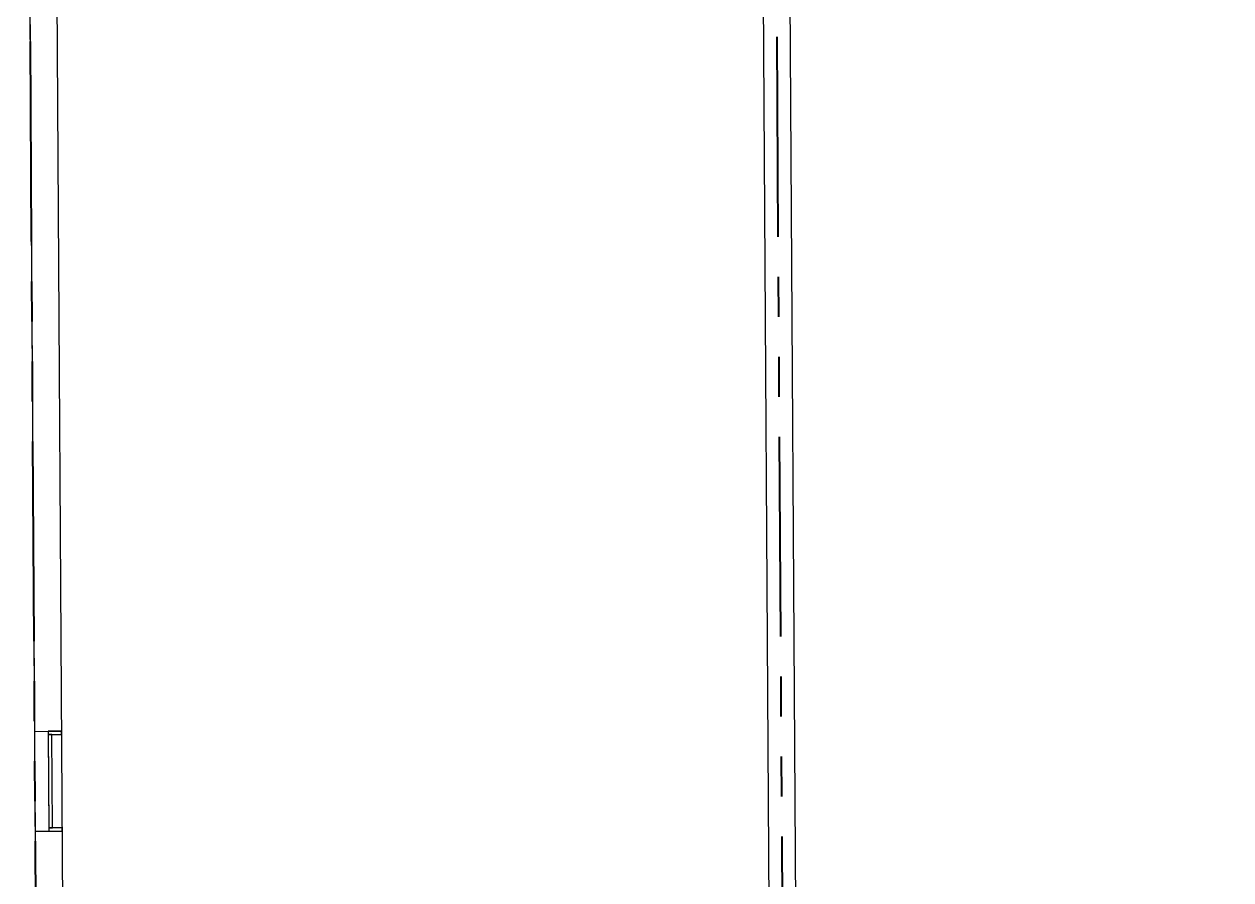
# Model space of a CAD drawing. Header units: feet. Extents: x 919634 to 928945, y 707022 to 708026.
# Drawn here: x 920465.62 to 920495.79, y 707127.78 to 707149.18 of the extents above; entities that cross this region are included whole.
import ezdxf

# ---------------------------------------------------------------- set-up
doc = ezdxf.new("R2010")
doc.units = ezdxf.units.FT
doc.header["$LTSCALE"] = 20
doc.header["$MEASUREMENT"] = 0
doc.linetypes.add('Site Plan$0$PHANTOM2', pattern=[1.25, 0.625, -0.125, 0.125, -0.125, 0.125, -0.125])
doc.layers.add('-u-site-xref', color=7, linetype='Continuous')
doc.layers.add('Site Plan$0$-u-site-bldg_interior', color=252, linetype='Continuous')
doc.layers.add('Site Plan$0$SP-LOT LINES', color=252, linetype='Site Plan$0$PHANTOM2', lineweight=40)
doc.layers.add('SP-BUILDING-FOOTPRINT', color=1, linetype='Continuous', lineweight=25)
doc.layers.get('-u-site-xref').off()

# ---------------------------------------------------------------- blocks, each defined once
blk = doc.blocks.new('Site Plan')
at = {"layer": 'Site Plan$0$-u-site-bldg_interior'}
for p, q in [((920484.929, 707124.78, 0.011), (920484.701, 707161.196, 0.011)), ((920465.982, 707116.244, 0.011), (920465.71, 707159.744, 0.011)), ((920466.381, 707159.081, 0.011), (920466.582, 707126.915, 0.011)), ((920484.307, 707117.693, 0.011), (920484.047, 707159.192, 0.011)), ((920465.887, 707131.493, 0.026), (920466.553, 707131.498, 0.026)), ((920466.22, 707131.496, 0.026), (920466.236, 707128.996, 0.026)), ((920465.902, 707128.994, 0.026), (920466.569, 707128.998, 0.026))]:
    blk.add_line(p, q, dxfattribs=at)
at = {"layer": 'Site Plan$0$-u-site-bldg_interior', "elevation": 0.026}
for points in [[(920466.552, 707131.498), (920466.22, 707131.496), (920466.221, 707131.412), (920466.553, 707131.414)], [(920466.313, 707131.413), (920466.221, 707131.412), (920466.236, 707129.079), (920466.328, 707129.08)], [(920466.236, 707128.996), (920466.569, 707128.998), (920466.569, 707129.081), (920466.236, 707129.079)]]:
    blk.add_lwpolyline(points, close=True, dxfattribs=at)
at = {"layer": 'Site Plan$0$SP-LOT LINES', "ltscale": 0.4}
for p, q in [((920484.852, 707083.862, 0.011), (920484.288, 707173.86, 0.011)), ((920466.186, 707083.745, 0.011), (920465.622, 707173.743, 0.011))]:
    blk.add_line(p, q, dxfattribs=at)

msp = doc.modelspace()

# ---------------------------------------------------------------- block references
at = {"layer": '-u-site-xref'}
msp.add_blockref('Site Plan', (0, 0), dxfattribs=at)

# ---------------------------------------------------------------- next in the draw order: linework, layer by layer
at = {"layer": 'SP-BUILDING-FOOTPRINT', "elevation": 0.011}
msp.add_lwpolyline([(920547.498, 707115.922), (920542.319, 707115.89), (920542.266, 707124.473), (920535.432, 707124.43), (920535.478, 707117.097), (920523.979, 707117.025), (920523.958, 707120.358), (920503.352, 707120.229), (920503.372, 707116.895), (920491.813, 707116.823), (920491.767, 707124.156), (920484.933, 707124.113), (920484.978, 707117.03), (920473.217, 707116.956), (920473.221, 707116.29), (920466.649, 707116.248), (920466.586, 707126.248), (920465.92, 707126.245), (920465.71, 707159.744)], dxfattribs=at)

doc.saveas('drawing.dxf')
